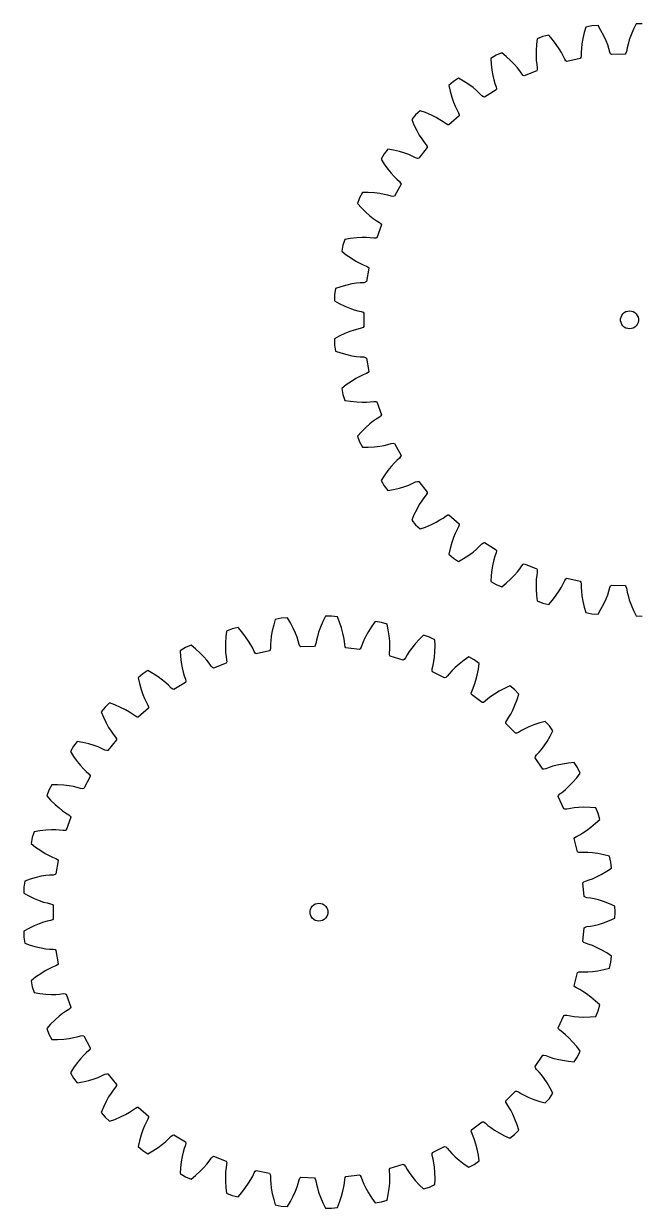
# Model space of a CAD drawing. Extents: x 0 to 203, y 0 to 198.
# Drawn here: x 0 to 103.3, y 0 to 198.4 of the extents above; entities that cross this region are included whole.
import ezdxf

# ---------------------------------------------------------------- set-up
doc = ezdxf.new("R2010")
doc.units = 0

msp = doc.modelspace()

# ---------------------------------------------------------------- linework, layer by layer
for p, q in [((103.65, 198.45), (102.63, 198.4)), ((88.01, 196.53), (87, 196.31)), ((88.63, 195.81), (88.01, 196.53)), ((93.96, 196.96), (93.73, 195.95)), ((94.23, 197.87), (93.96, 196.96)), ((95.24, 198.09), (94.23, 197.87)), ((96.26, 198.13), (95.24, 198.09)), ((96.75, 197.32), (96.26, 198.13)), ((97.24, 196.4), (96.75, 197.32)), ((101.8, 196.59), (101.5, 195.74)), ((102.21, 197.55), (101.8, 196.59)), ((102.63, 198.4), (102.21, 197.55)), ((85.94, 194.98), (85.88, 193.95)), ((86.05, 195.93), (85.94, 194.98)), ((87, 196.31), (86.05, 195.93)), ((89.26, 194.98), (88.63, 195.81)), ((89.77, 194.24), (89.26, 194.98)), ((93.57, 195.06), (93.48, 194.31)), ((93.73, 195.95), (93.57, 195.06)), ((97.61, 195.58), (97.24, 196.4)), ((97.89, 194.88), (97.61, 195.58)), ((98.08, 194.29), (97.89, 194.88)), ((101.28, 195.02), (101.14, 194.42)), ((101.5, 195.74), (101.28, 195.02)), ((79.19, 193.17), (78.31, 192.64)), ((78.31, 192.64), (78.36, 191.68)), ((80.14, 193.56), (79.19, 193.17)), ((80.88, 192.95), (80.14, 193.56)), ((81.64, 192.24), (80.88, 192.95)), ((85.88, 193.95), (85.87, 193.05)), ((85.87, 193.05), (85.91, 192.3)), ((90.16, 193.6), (89.77, 194.24)), ((90.44, 193.05), (90.16, 193.6)), ((90.7, 192.49), (90.44, 193.05)), ((93.28, 192.59), (91.05, 192.11)), ((93.39, 192.76), (93.28, 192.59)), ((93.44, 193.08), (93.39, 192.76)), ((93.45, 193.7), (93.44, 193.08)), ((93.48, 194.31), (93.45, 193.7)), ((98.24, 193.69), (98.08, 194.29)), ((98.37, 193.4), (98.24, 193.69)), ((98.52, 193.26), (98.37, 193.4)), ((100.79, 193.36), (98.52, 193.26)), ((100.93, 193.51), (100.79, 193.36)), ((101.04, 193.81), (100.93, 193.51)), ((101.14, 194.42), (101.04, 193.81)), ((78.36, 191.68), (78.48, 190.65)), ((78.48, 190.65), (78.63, 189.76)), ((82.27, 191.6), (81.64, 192.24)), ((82.76, 191.03), (82.27, 191.6)), ((83.13, 190.54), (82.76, 191.03)), ((83.48, 190.03), (83.13, 190.54)), ((86, 190.56), (83.89, 189.71)), ((85.91, 192.3), (85.98, 191.69)), ((85.98, 191.69), (86.08, 191.07)), ((86.08, 190.75), (86, 190.56)), ((86.08, 191.07), (86.08, 190.75)), ((90.88, 192.22), (90.7, 192.49)), ((91.05, 192.11), (90.88, 192.22)), ((72.02, 188.76), (71.25, 188.08)), ((72.89, 189.3), (72.02, 188.76)), ((73.72, 188.82), (72.89, 189.3)), ((74.59, 188.26), (73.72, 188.82)), ((78.63, 189.76), (78.79, 189.03)), ((78.79, 189.03), (78.96, 188.44)), ((83.71, 189.79), (83.48, 190.03)), ((83.89, 189.71), (83.71, 189.79)), ((71.25, 188.08), (71.46, 187.15)), ((71.46, 187.15), (71.74, 186.15)), ((75.32, 187.73), (74.59, 188.26)), ((75.9, 187.25), (75.32, 187.73)), ((76.35, 186.83), (75.9, 187.25)), ((76.78, 186.38), (76.35, 186.83)), ((79.18, 187.34), (77.24, 186.14)), ((78.96, 188.44), (79.17, 187.85)), ((79.17, 187.85), (79.22, 187.53)), ((79.22, 187.53), (79.18, 187.34)), ((71.74, 186.15), (72.04, 185.3)), ((72.04, 185.3), (72.33, 184.61)), ((72.33, 184.61), (72.59, 184.05)), ((77.04, 186.19), (76.78, 186.38)), ((77.24, 186.14), (77.04, 186.19)), ((65.69, 183.19), (65.05, 182.4)), ((66.47, 183.87), (65.69, 183.19)), ((67.36, 183.55), (66.47, 183.87)), ((68.32, 183.13), (67.36, 183.55)), ((69.12, 182.73), (68.32, 183.13)), ((69.77, 182.36), (69.12, 182.73)), ((72.99, 183), (71.28, 181.5)), ((72.59, 184.05), (72.89, 183.51)), ((72.89, 183.51), (73, 183.2)), ((73, 183.2), (72.99, 183)), ((65.05, 182.4), (65.41, 181.51)), ((65.41, 181.51), (65.87, 180.58)), ((70.29, 182.03), (69.77, 182.36)), ((70.79, 181.66), (70.29, 182.03)), ((71.08, 181.51), (70.79, 181.66)), ((71.28, 181.5), (71.08, 181.51)), ((65.87, 180.58), (66.3, 179.79)), ((66.3, 179.79), (66.7, 179.15)), ((66.7, 179.15), (67.06, 178.65)), ((67.06, 178.65), (67.44, 178.17)), ((60.4, 176.64), (59.9, 175.74)), ((61.05, 177.44), (60.4, 176.64)), ((61.99, 177.27), (61.05, 177.44)), ((63, 177.03), (61.99, 177.27)), ((63.86, 176.77), (63, 177.03)), ((64.57, 176.51), (63.86, 176.77)), ((67.63, 177.68), (66.2, 175.91)), ((67.44, 178.17), (67.6, 177.89)), ((67.6, 177.89), (67.63, 177.68)), ((59.9, 175.74), (60.41, 174.94)), ((60.41, 174.94), (61.01, 174.09)), ((65.13, 176.27), (64.57, 176.51)), ((65.68, 175.99), (65.13, 176.27)), ((65.99, 175.89), (65.68, 175.99)), ((66.2, 175.91), (65.99, 175.89)), ((61.01, 174.09), (61.58, 173.39)), ((61.58, 173.39), (62.08, 172.83)), ((62.08, 172.83), (62.51, 172.4)), ((63.24, 171.54), (62.13, 169.55)), ((62.51, 172.4), (62.98, 171.99)), ((62.98, 171.99), (63.18, 171.73)), ((63.18, 171.73), (63.24, 171.54)), ((56.3, 169.29), (55.95, 168.32)), ((56.8, 170.18), (56.3, 169.29)), ((57.75, 170.17), (56.8, 170.18)), ((58.79, 170.11), (57.75, 170.17)), ((59.68, 170), (58.79, 170.11)), ((60.42, 169.86), (59.68, 170)), ((61.02, 169.72), (60.42, 169.86)), ((61.61, 169.54), (61.02, 169.72)), ((61.93, 169.5), (61.61, 169.54)), ((62.13, 169.55), (61.93, 169.5)), ((55.95, 168.32), (56.59, 167.61)), ((56.59, 167.61), (57.33, 166.88)), ((57.33, 166.88), (58, 166.28)), ((58, 166.28), (58.59, 165.81)), ((58.59, 165.81), (59.09, 165.46)), ((59.09, 165.46), (59.62, 165.13)), ((59.95, 164.74), (59.19, 162.59)), ((59.62, 165.13), (59.86, 164.92)), ((59.86, 164.92), (59.95, 164.74)), ((53.49, 161.35), (53.32, 160.34)), ((53.83, 162.32), (53.49, 161.35)), ((54.77, 162.47), (53.83, 162.32)), ((55.81, 162.57), (54.77, 162.47)), ((56.71, 162.62), (55.81, 162.57)), ((57.46, 162.61), (56.71, 162.62)), ((58.07, 162.57), (57.46, 162.61)), ((58.69, 162.49), (58.07, 162.57)), ((59.01, 162.5), (58.69, 162.49)), ((59.19, 162.59), (59.01, 162.5)), ((53.32, 160.34), (54.06, 159.74)), ((54.06, 159.74), (54.92, 159.15)), ((54.92, 159.15), (55.68, 158.67)), ((55.68, 158.67), (56.34, 158.31)), ((56.34, 158.31), (56.89, 158.05)), ((56.89, 158.05), (57.47, 157.81)), ((57.47, 157.81), (57.75, 157.64)), ((57.86, 157.48), (57.48, 155.24)), ((57.75, 157.64), (57.86, 157.48)), ((55.02, 154.84), (54.14, 154.65)), ((55.77, 154.96), (55.02, 154.84)), ((56.37, 155.02), (55.77, 154.96)), ((56.99, 155.05), (56.37, 155.02)), ((57.31, 155.12), (56.99, 155.05)), ((57.48, 155.24), (57.31, 155.12)), ((52.24, 154.06), (52.07, 153.05)), ((52.07, 153.05), (52.07, 152.02)), ((53.14, 154.37), (52.24, 154.06)), ((54.14, 154.65), (53.14, 154.37)), ((52.07, 152.02), (52.9, 151.56)), ((52.9, 151.56), (53.84, 151.12)), ((53.84, 151.12), (54.68, 150.78)), ((54.68, 150.78), (55.39, 150.53)), ((55.39, 150.53), (55.98, 150.37)), ((55.98, 150.37), (56.58, 150.24)), ((56.58, 150.24), (56.89, 150.12)), ((56.89, 150.12), (57.03, 149.97)), ((57.03, 149.97), (57.03, 147.7)), ((100.05, 148.99), (100.12, 149.3)), ((100.05, 148.68), (100.05, 148.99)), ((100.12, 149.3), (100.25, 149.58)), ((100.25, 149.58), (100.43, 149.84)), ((100.43, 149.84), (100.66, 150.05)), ((100.66, 150.05), (100.93, 150.21)), ((100.93, 150.21), (101.23, 150.3)), ((101.23, 150.3), (101.54, 150.33)), ((101.54, 150.33), (101.86, 150.3)), ((101.86, 150.3), (102.15, 150.21)), ((102.15, 150.21), (102.43, 150.05)), ((102.43, 150.05), (102.66, 149.84)), ((102.66, 149.84), (102.84, 149.58)), ((102.84, 149.58), (102.97, 149.3)), ((102.97, 149.3), (103.04, 148.99)), ((103.04, 148.99), (103.04, 148.68)), ((54.68, 146.89), (53.84, 146.55)), ((55.39, 147.13), (54.68, 146.89)), ((55.98, 147.3), (55.39, 147.13)), ((56.58, 147.43), (55.98, 147.3)), ((56.89, 147.55), (56.58, 147.43)), ((57.03, 147.7), (56.89, 147.55)), ((100.12, 148.37), (100.05, 148.68)), ((100.25, 148.08), (100.12, 148.37)), ((100.43, 147.83), (100.25, 148.08)), ((100.66, 147.62), (100.43, 147.83)), ((100.93, 147.46), (100.66, 147.62)), ((101.23, 147.37), (100.93, 147.46)), ((101.54, 147.33), (101.23, 147.37)), ((101.86, 147.37), (101.54, 147.33)), ((102.15, 147.46), (101.86, 147.37)), ((102.43, 147.62), (102.15, 147.46)), ((102.66, 147.83), (102.43, 147.62)), ((102.84, 148.08), (102.66, 147.83)), ((102.97, 148.37), (102.84, 148.08)), ((103.04, 148.68), (102.97, 148.37)), ((52.9, 146.11), (52.07, 145.65)), ((52.07, 145.65), (52.07, 144.62)), ((53.84, 146.55), (52.9, 146.11)), ((52.07, 144.62), (52.24, 143.61)), ((52.24, 143.61), (53.14, 143.3)), ((53.14, 143.3), (54.14, 143.02)), ((54.14, 143.02), (55.02, 142.83)), ((55.02, 142.83), (55.77, 142.71)), ((55.77, 142.71), (56.37, 142.65)), ((56.37, 142.65), (56.99, 142.62)), ((56.99, 142.62), (57.31, 142.55)), ((57.31, 142.55), (57.48, 142.43)), ((57.48, 142.43), (57.86, 140.19)), ((55.68, 139), (54.92, 138.52)), ((56.34, 139.36), (55.68, 139)), ((56.89, 139.62), (56.34, 139.36)), ((57.47, 139.85), (56.89, 139.62)), ((57.75, 140.03), (57.47, 139.85)), ((57.86, 140.19), (57.75, 140.03)), ((54.06, 137.93), (53.32, 137.33)), ((53.32, 137.33), (53.49, 136.32)), ((54.92, 138.52), (54.06, 137.93)), ((53.49, 136.32), (53.83, 135.35)), ((53.83, 135.35), (54.77, 135.2)), ((54.77, 135.2), (55.81, 135.1)), ((55.81, 135.1), (56.71, 135.05)), ((56.71, 135.05), (57.46, 135.06)), ((57.46, 135.06), (58.07, 135.1)), ((58.07, 135.1), (58.69, 135.18)), ((58.69, 135.18), (59.01, 135.17)), ((59.01, 135.17), (59.19, 135.08)), ((59.19, 135.08), (59.95, 132.93)), ((58, 131.39), (57.33, 130.79)), ((58.59, 131.86), (58, 131.39)), ((59.09, 132.21), (58.59, 131.86)), ((59.62, 132.54), (59.09, 132.21)), ((59.86, 132.75), (59.62, 132.54)), ((59.95, 132.93), (59.86, 132.75)), ((56.59, 130.06), (55.95, 129.35)), ((55.95, 129.35), (56.3, 128.38)), ((57.33, 130.79), (56.59, 130.06)), ((56.3, 128.38), (56.8, 127.49)), ((56.8, 127.49), (57.75, 127.49)), ((57.75, 127.49), (58.79, 127.56)), ((58.79, 127.56), (59.68, 127.67)), ((59.68, 127.67), (60.42, 127.81)), ((60.42, 127.81), (61.02, 127.95)), ((61.02, 127.95), (61.61, 128.13)), ((61.61, 128.13), (61.93, 128.17)), ((61.93, 128.17), (62.13, 128.12)), ((62.13, 128.12), (63.24, 126.13)), ((62.51, 125.27), (62.08, 124.84)), ((62.98, 125.68), (62.51, 125.27)), ((63.18, 125.94), (62.98, 125.68)), ((63.24, 126.13), (63.18, 125.94)), ((61.01, 123.58), (60.41, 122.73)), ((61.58, 124.28), (61.01, 123.58)), ((62.08, 124.84), (61.58, 124.28)), ((60.41, 122.73), (59.9, 121.92)), ((59.9, 121.92), (60.4, 121.03)), ((63.86, 120.9), (64.57, 121.16)), ((64.57, 121.16), (65.13, 121.4)), ((65.13, 121.4), (65.68, 121.68)), ((65.68, 121.68), (65.99, 121.78)), ((65.99, 121.78), (66.2, 121.76)), ((66.2, 121.76), (67.63, 119.98)), ((60.4, 121.03), (61.05, 120.23)), ((61.05, 120.23), (61.99, 120.4)), ((61.99, 120.4), (63, 120.64)), ((63, 120.64), (63.86, 120.9)), ((67.44, 119.5), (67.06, 119.02)), ((67.6, 119.78), (67.44, 119.5)), ((67.63, 119.98), (67.6, 119.78)), ((65.87, 117.09), (65.41, 116.16)), ((66.3, 117.88), (65.87, 117.09)), ((66.7, 118.52), (66.3, 117.88)), ((67.06, 119.02), (66.7, 118.52)), ((65.41, 116.16), (65.05, 115.27)), ((65.05, 115.27), (65.69, 114.48)), ((69.12, 114.94), (69.77, 115.31)), ((69.77, 115.31), (70.29, 115.64)), ((70.29, 115.64), (70.79, 116.01)), ((70.79, 116.01), (71.08, 116.16)), ((71.08, 116.16), (71.28, 116.17)), ((71.28, 116.17), (72.99, 114.67)), ((65.69, 114.48), (66.47, 113.8)), ((66.47, 113.8), (67.36, 114.12)), ((67.36, 114.12), (68.32, 114.54)), ((68.32, 114.54), (69.12, 114.94)), ((72.59, 113.62), (72.33, 113.06)), ((72.89, 114.16), (72.59, 113.62)), ((73, 114.47), (72.89, 114.16)), ((72.99, 114.67), (73, 114.47)), ((71.74, 111.52), (71.46, 110.52)), ((72.04, 112.37), (71.74, 111.52)), ((72.33, 113.06), (72.04, 112.37)), ((76.35, 110.84), (76.78, 111.29)), ((76.78, 111.29), (77.04, 111.48)), ((77.04, 111.48), (77.24, 111.53)), ((77.24, 111.53), (79.18, 110.33)), ((71.46, 110.52), (71.25, 109.59)), ((71.25, 109.59), (72.02, 108.91)), ((73.72, 108.85), (74.59, 109.41)), ((74.59, 109.41), (75.32, 109.94)), ((75.32, 109.94), (75.9, 110.42)), ((75.9, 110.42), (76.35, 110.84)), ((78.96, 109.23), (78.79, 108.64)), ((79.17, 109.82), (78.96, 109.23)), ((79.22, 110.14), (79.17, 109.82)), ((79.18, 110.33), (79.22, 110.14)), ((72.02, 108.91), (72.89, 108.37)), ((72.89, 108.37), (73.72, 108.85)), ((78.63, 107.91), (78.48, 107.02)), ((78.79, 108.64), (78.63, 107.91)), ((83.13, 107.13), (83.48, 107.64)), ((83.48, 107.64), (83.71, 107.88)), ((83.71, 107.88), (83.89, 107.96)), ((83.89, 107.96), (86, 107.11)), ((78.36, 105.99), (78.31, 105.03)), ((78.48, 107.02), (78.36, 105.99)), ((80.88, 104.72), (81.64, 105.43)), ((81.64, 105.43), (82.27, 106.07)), ((82.27, 106.07), (82.76, 106.64)), ((82.76, 106.64), (83.13, 107.13)), ((85.91, 105.37), (85.87, 104.62)), ((85.98, 105.98), (85.91, 105.37)), ((86.08, 106.59), (85.98, 105.98)), ((86, 107.11), (86.08, 106.92)), ((86.08, 106.92), (86.08, 106.59)), ((90.44, 104.62), (90.7, 105.18)), ((90.7, 105.18), (90.88, 105.45)), ((90.88, 105.45), (91.05, 105.56)), ((91.05, 105.56), (93.28, 105.08)), ((78.31, 105.03), (79.19, 104.5)), ((79.19, 104.5), (80.14, 104.11)), ((80.14, 104.11), (80.88, 104.72)), ((85.87, 104.62), (85.88, 103.72)), ((85.88, 103.72), (85.94, 102.68)), ((89.26, 102.69), (89.77, 103.43)), ((89.77, 103.43), (90.16, 104.07)), ((90.16, 104.07), (90.44, 104.62)), ((93.28, 105.08), (93.39, 104.91)), ((93.39, 104.91), (93.44, 104.59)), ((93.44, 104.59), (93.45, 103.97)), ((93.45, 103.97), (93.48, 103.36)), ((93.48, 103.36), (93.57, 102.61)), ((97.89, 102.79), (98.08, 103.38)), ((98.08, 103.38), (98.24, 103.98)), ((98.24, 103.98), (98.37, 104.27)), ((98.37, 104.27), (98.52, 104.41)), ((98.52, 104.41), (100.79, 104.31)), ((100.79, 104.31), (100.93, 104.16)), ((100.93, 104.16), (101.04, 103.86)), ((101.04, 103.86), (101.14, 103.24)), ((101.14, 103.24), (101.28, 102.65)), ((85.94, 102.68), (86.05, 101.74)), ((86.05, 101.74), (87, 101.36)), ((87, 101.36), (88.01, 101.14)), ((88.01, 101.14), (88.63, 101.86)), ((88.63, 101.86), (89.26, 102.69)), ((93.57, 102.61), (93.73, 101.72)), ((93.73, 101.72), (93.96, 100.71)), ((96.75, 100.35), (97.24, 101.27)), ((97.24, 101.27), (97.61, 102.09)), ((97.61, 102.09), (97.89, 102.79)), ((101.28, 102.65), (101.5, 101.93)), ((101.5, 101.93), (101.8, 101.08)), ((93.96, 100.71), (94.23, 99.8)), ((94.23, 99.8), (95.24, 99.58)), ((95.24, 99.58), (96.26, 99.54)), ((96.26, 99.54), (96.75, 100.35)), ((101.8, 101.08), (102.21, 100.12)), ((102.21, 100.12), (102.63, 99.27)), ((102.63, 99.27), (103.65, 99.22)), ((35.94, 97.31), (34.94, 97.09)), ((36.56, 96.59), (35.94, 97.31)), ((41.9, 97.73), (41.66, 96.72)), ((42.17, 98.65), (41.9, 97.73)), ((43.17, 98.87), (42.17, 98.65)), ((44.2, 98.91), (43.17, 98.87)), ((44.69, 98.09), (44.2, 98.91)), ((45.17, 97.17), (44.69, 98.09)), ((49.73, 97.37), (49.43, 96.52)), ((50.14, 98.32), (49.73, 97.37)), ((50.56, 99.18), (50.14, 98.32)), ((51.58, 99.22), (50.56, 99.18)), ((52.6, 99.09), (51.58, 99.22)), ((52.95, 98.2), (52.6, 99.09)), ((53.27, 97.22), (52.95, 98.2)), ((58.36, 97.51), (57.8, 96.64)), ((58.92, 98.28), (58.36, 97.51)), ((59.94, 98.15), (58.92, 98.28)), ((60.92, 97.85), (59.94, 98.15)), ((61.11, 96.92), (60.92, 97.85)), ((33.87, 95.76), (33.81, 94.72)), ((33.98, 96.71), (33.87, 95.76)), ((34.94, 97.09), (33.98, 96.71)), ((37.2, 95.76), (36.56, 96.59)), ((37.7, 95.02), (37.2, 95.76)), ((41.5, 95.84), (41.42, 95.09)), ((41.66, 96.72), (41.5, 95.84)), ((45.55, 96.36), (45.17, 97.17)), ((45.82, 95.65), (45.55, 96.36)), ((46.01, 95.07), (45.82, 95.65)), ((49.22, 95.8), (49.08, 95.2)), ((49.43, 96.52), (49.22, 95.8)), ((53.5, 96.35), (53.27, 97.22)), ((53.65, 95.61), (53.5, 96.35)), ((53.74, 95), (53.65, 95.61)), ((57.36, 95.85), (57.03, 95.18)), ((57.8, 96.64), (57.36, 95.85)), ((61.26, 95.89), (61.11, 96.92)), ((61.34, 95), (61.26, 95.89)), ((66.33, 95.32), (65.63, 94.55)), ((67.01, 95.99), (66.33, 95.32)), ((67.99, 95.69), (67.01, 95.99)), ((68.91, 95.23), (67.99, 95.69)), ((27.12, 93.95), (26.25, 93.41)), ((26.25, 93.41), (26.3, 92.46)), ((28.07, 94.33), (27.12, 93.95)), ((28.81, 93.73), (28.07, 94.33)), ((29.57, 93.02), (28.81, 93.73)), ((33.81, 94.72), (33.81, 93.83)), ((33.81, 93.83), (33.85, 93.07)), ((38.09, 94.37), (37.7, 95.02)), ((38.38, 93.83), (38.09, 94.37)), ((38.64, 93.27), (38.38, 93.83)), ((41.21, 93.37), (38.99, 92.89)), ((41.32, 93.54), (41.21, 93.37)), ((41.38, 93.86), (41.32, 93.54)), ((41.42, 95.09), (41.38, 94.48)), ((41.38, 94.48), (41.38, 93.86)), ((46.17, 94.47), (46.01, 95.07)), ((46.3, 94.17), (46.17, 94.47)), ((46.45, 94.04), (46.3, 94.17)), ((48.73, 94.13), (46.45, 94.04)), ((48.86, 94.28), (48.73, 94.13)), ((48.97, 94.59), (48.86, 94.28)), ((49.08, 95.2), (48.97, 94.59)), ((53.8, 94.39), (53.74, 95)), ((53.88, 94.07), (53.8, 94.39)), ((54, 93.91), (53.88, 94.07)), ((56.26, 93.62), (54, 93.91)), ((56.42, 93.74), (56.26, 93.62)), ((56.58, 94.03), (56.42, 93.74)), ((56.79, 94.61), (56.58, 94.03)), ((57.03, 95.18), (56.79, 94.61)), ((61.3, 93.01), (61.35, 93.63)), ((61.37, 94.24), (61.34, 95)), ((61.35, 93.63), (61.37, 94.24)), ((65.06, 93.86), (64.62, 93.25)), ((65.63, 94.55), (65.06, 93.86)), ((68.94, 94.27), (68.91, 95.23)), ((68.91, 93.23), (68.94, 94.27)), ((26.3, 92.46), (26.41, 91.43)), ((26.41, 91.43), (26.56, 90.54)), ((30.2, 92.38), (29.57, 93.02)), ((30.69, 91.8), (30.2, 92.38)), ((31.06, 91.32), (30.69, 91.8)), ((31.41, 90.81), (31.06, 91.32)), ((33.94, 91.34), (31.82, 90.49)), ((33.85, 93.07), (33.91, 92.46)), ((33.91, 92.46), (34.01, 91.85)), ((34.02, 91.53), (33.94, 91.34)), ((34.01, 91.85), (34.02, 91.53)), ((38.82, 93), (38.64, 93.27)), ((38.99, 92.89), (38.82, 93)), ((61.33, 92.69), (61.3, 93.01)), ((61.42, 92.51), (61.33, 92.69)), ((63.6, 91.84), (61.42, 92.51)), ((63.78, 91.94), (63.6, 91.84)), ((63.98, 92.19), (63.78, 91.94)), ((64.29, 92.73), (63.98, 92.19)), ((64.62, 93.25), (64.29, 92.73)), ((68.62, 90.99), (68.74, 91.59)), ((68.74, 91.59), (68.84, 92.34)), ((68.84, 92.34), (68.91, 93.23)), ((73.81, 91.82), (72.99, 91.18)), ((74.6, 92.36), (73.81, 91.82)), ((75.51, 91.9), (74.6, 92.36)), ((76.34, 91.28), (75.51, 91.9)), ((19.95, 89.54), (19.18, 88.86)), ((20.82, 90.07), (19.95, 89.54)), ((21.65, 89.6), (20.82, 90.07)), ((22.52, 89.03), (21.65, 89.6)), ((26.56, 90.54), (26.73, 89.81)), ((26.73, 89.81), (26.89, 89.22)), ((31.64, 90.57), (31.41, 90.81)), ((31.82, 90.49), (31.64, 90.57)), ((68.44, 90.06), (68.47, 90.39)), ((68.5, 89.87), (68.44, 90.06)), ((68.47, 90.39), (68.62, 90.99)), ((70.53, 88.85), (68.5, 89.87)), ((71.36, 89.61), (70.97, 89.13)), ((71.77, 90.06), (71.36, 89.61)), ((72.31, 90.59), (71.77, 90.06)), ((72.99, 91.18), (72.31, 90.59)), ((75.78, 88.45), (76.01, 89.32)), ((76.01, 89.32), (76.21, 90.34)), ((76.21, 90.34), (76.34, 91.28)), ((19.18, 88.86), (19.39, 87.93)), ((19.39, 87.93), (19.68, 86.93)), ((23.25, 88.5), (22.52, 89.03)), ((23.83, 88.02), (23.25, 88.5)), ((24.28, 87.61), (23.83, 88.02)), ((24.71, 87.16), (24.28, 87.61)), ((27.11, 88.11), (25.17, 86.92)), ((26.89, 89.22), (27.1, 88.63)), ((27.1, 88.63), (27.15, 88.31)), ((27.15, 88.31), (27.11, 88.11)), ((70.73, 88.91), (70.53, 88.85)), ((70.97, 89.13), (70.73, 88.91)), ((75.34, 87.16), (75.56, 87.73)), ((75.56, 87.73), (75.78, 88.45)), ((81.46, 87.5), (80.59, 87.1)), ((82.28, 86.89), (81.46, 87.5)), ((19.68, 86.93), (19.97, 86.08)), ((19.97, 86.08), (20.26, 85.38)), ((20.26, 85.38), (20.53, 84.83)), ((24.97, 86.97), (24.71, 87.16)), ((25.17, 86.92), (24.97, 86.97)), ((75, 86.28), (75.08, 86.59)), ((75.03, 86.08), (75, 86.28)), ((76.86, 84.72), (75.03, 86.08)), ((75.08, 86.59), (75.34, 87.16)), ((77.81, 85.33), (77.34, 84.93)), ((78.29, 85.71), (77.81, 85.33)), ((78.91, 86.14), (78.29, 85.71)), ((79.68, 86.61), (78.91, 86.14)), ((80.59, 87.1), (79.68, 86.61)), ((82.99, 86.15), (82.28, 86.89)), ((82.71, 85.24), (82.99, 86.15)), ((13.63, 83.97), (12.98, 83.17)), ((14.4, 84.65), (13.63, 83.97)), ((15.29, 84.32), (14.4, 84.65)), ((16.25, 83.91), (15.29, 84.32)), ((17.05, 83.51), (16.25, 83.91)), ((17.71, 83.14), (17.05, 83.51)), ((20.92, 83.78), (19.21, 82.27)), ((20.53, 84.83), (20.83, 84.29)), ((20.83, 84.29), (20.93, 83.98)), ((20.93, 83.98), (20.92, 83.78)), ((77.06, 84.75), (76.86, 84.72)), ((77.34, 84.93), (77.06, 84.75)), ((81.62, 82.78), (81.97, 83.45)), ((81.97, 83.45), (82.34, 84.26)), ((82.34, 84.26), (82.71, 85.24)), ((12.98, 83.17), (13.35, 82.29)), ((13.35, 82.29), (13.8, 81.35)), ((18.22, 82.8), (17.71, 83.14)), ((18.72, 82.44), (18.22, 82.8)), ((19.01, 82.29), (18.72, 82.44)), ((19.21, 82.27), (19.01, 82.29)), ((80.83, 81.44), (80.97, 81.73)), ((80.83, 81.23), (80.83, 81.44)), ((80.97, 81.73), (81.31, 82.25)), ((81.31, 82.25), (81.62, 82.78)), ((87.4, 81.55), (86.48, 81.3)), ((88.11, 80.81), (87.4, 81.55)), ((13.8, 81.35), (14.23, 80.57)), ((14.23, 80.57), (14.64, 79.93)), ((14.64, 79.93), (14.99, 79.43)), ((14.99, 79.43), (15.38, 78.95)), ((82.4, 79.59), (80.83, 81.23)), ((82.6, 79.59), (82.4, 79.59)), ((82.91, 79.71), (82.6, 79.59)), ((83.44, 80.03), (82.91, 79.71)), ((83.98, 80.32), (83.44, 80.03)), ((84.66, 80.64), (83.98, 80.32)), ((85.49, 80.97), (84.66, 80.64)), ((86.48, 81.3), (85.49, 80.97)), ((88.69, 79.96), (88.11, 80.81)), ((88.25, 79.11), (88.69, 79.96)), ((8.34, 77.42), (7.84, 76.52)), ((8.98, 78.22), (8.34, 77.42)), ((9.92, 78.05), (8.98, 78.22)), ((10.93, 77.8), (9.92, 78.05)), ((11.79, 77.54), (10.93, 77.8)), ((12.5, 77.28), (11.79, 77.54)), ((15.56, 78.46), (14.13, 76.69)), ((15.38, 78.95), (15.54, 78.66)), ((15.54, 78.66), (15.56, 78.46)), ((86.77, 76.87), (87.22, 77.47)), ((87.22, 77.47), (87.72, 78.21)), ((87.72, 78.21), (88.25, 79.11)), ((7.84, 76.52), (8.34, 75.71)), ((8.34, 75.71), (8.95, 74.87)), ((13.06, 77.04), (12.5, 77.28)), ((13.62, 76.77), (13.06, 77.04)), ((13.93, 76.67), (13.62, 76.77)), ((14.13, 76.69), (13.93, 76.67)), ((85.72, 75.48), (85.76, 75.68)), ((86.99, 73.59), (85.72, 75.48)), ((85.76, 75.68), (85.94, 75.95)), ((85.94, 75.95), (86.37, 76.4)), ((86.37, 76.4), (86.77, 76.87)), ((8.95, 74.87), (9.51, 74.17)), ((9.51, 74.17), (10.01, 73.61)), ((10.01, 73.61), (10.45, 73.17)), ((87.19, 73.56), (86.99, 73.59)), ((87.51, 73.63), (87.19, 73.56)), ((88.09, 73.86), (87.51, 73.63)), ((88.67, 74.05), (88.09, 73.86)), ((89.4, 74.25), (88.67, 74.05)), ((90.28, 74.43), (89.4, 74.25)), ((91.3, 74.59), (90.28, 74.43)), ((92.25, 74.68), (91.3, 74.59)), ((92.83, 73.83), (92.25, 74.68)), ((93.25, 72.89), (92.83, 73.83)), ((11.17, 72.31), (10.06, 70.33)), ((10.45, 73.17), (10.91, 72.76)), ((10.91, 72.76), (11.12, 72.51)), ((11.12, 72.51), (11.17, 72.31)), ((92, 71.34), (92.68, 72.13)), ((92.68, 72.13), (93.25, 72.89)), ((4.23, 70.07), (3.89, 69.1)), ((4.73, 70.96), (4.23, 70.07)), ((5.68, 70.95), (4.73, 70.96)), ((6.72, 70.88), (5.68, 70.95)), ((7.61, 70.77), (6.72, 70.88)), ((8.35, 70.64), (7.61, 70.77)), ((8.95, 70.49), (8.35, 70.64)), ((9.54, 70.31), (8.95, 70.49)), ((9.87, 70.27), (9.54, 70.31)), ((10.06, 70.33), (9.87, 70.27)), ((89.87, 69.41), (90.37, 69.78)), ((90.37, 69.78), (90.83, 70.17)), ((90.83, 70.17), (91.38, 70.69)), ((91.38, 70.69), (92, 71.34)), ((3.89, 69.1), (4.52, 68.39)), ((4.52, 68.39), (5.26, 67.65)), ((5.26, 67.65), (5.93, 67.06)), ((89.57, 68.98), (89.64, 69.17)), ((90.51, 66.91), (89.57, 68.98)), ((89.64, 69.17), (89.87, 69.41)), ((5.93, 67.06), (6.53, 66.59)), ((6.53, 66.59), (7.03, 66.24)), ((7.03, 66.24), (7.55, 65.91)), ((7.89, 65.51), (7.13, 63.37)), ((7.55, 65.91), (7.8, 65.7)), ((7.8, 65.7), (7.89, 65.51)), ((90.7, 66.84), (90.51, 66.91)), ((91.02, 66.85), (90.7, 66.84)), ((91.63, 66.98), (91.02, 66.85)), ((92.24, 67.07), (91.63, 66.98)), ((92.99, 67.15), (92.24, 67.07)), ((93.88, 67.18), (92.99, 67.15)), ((94.92, 67.16), (93.88, 67.18)), ((95.87, 67.09), (94.92, 67.16)), ((96.3, 66.15), (95.87, 67.09)), ((96.56, 65.16), (96.3, 66.15)), ((94.34, 63.3), (95.06, 63.84)), ((95.06, 63.84), (95.86, 64.51)), ((95.86, 64.51), (96.56, 65.16)), ((1.42, 62.12), (1.25, 61.11)), ((1.77, 63.09), (1.42, 62.12)), ((2.71, 63.24), (1.77, 63.09)), ((3.74, 63.35), (2.71, 63.24)), ((4.64, 63.39), (3.74, 63.35)), ((5.39, 63.38), (4.64, 63.39)), ((6, 63.34), (5.39, 63.38)), ((6.62, 63.27), (6, 63.34)), ((6.94, 63.28), (6.62, 63.27)), ((7.13, 63.37), (6.94, 63.28)), ((92.27, 61.93), (92.37, 62.1)), ((92.84, 59.73), (92.27, 61.93)), ((92.37, 62.1), (92.63, 62.3)), ((92.63, 62.3), (93.19, 62.58)), ((93.19, 62.58), (93.71, 62.89)), ((93.71, 62.89), (94.34, 63.3)), ((1.25, 61.11), (2, 60.52)), ((2, 60.52), (2.85, 59.92)), ((2.85, 59.92), (3.61, 59.45)), ((93.02, 59.62), (92.84, 59.73)), ((93.34, 59.58), (93.02, 59.62)), ((93.96, 59.61), (93.34, 59.58)), ((94.57, 59.6), (93.96, 59.61)), ((95.32, 59.54), (94.57, 59.6)), ((96.21, 59.42), (95.32, 59.54)), ((3.61, 59.45), (4.27, 59.09)), ((4.27, 59.09), (4.83, 58.83)), ((4.83, 58.83), (5.4, 58.59)), ((5.4, 58.59), (5.68, 58.42)), ((5.8, 58.26), (5.41, 56.01)), ((5.68, 58.42), (5.8, 58.26)), ((97.24, 59.23), (96.21, 59.42)), ((98.16, 59), (97.24, 59.23)), ((98.42, 58), (98.16, 59)), ((98.51, 56.98), (98.42, 58)), ((2.95, 55.62), (2.08, 55.42)), ((3.7, 55.74), (2.95, 55.62)), ((4.31, 55.8), (3.7, 55.74)), ((4.93, 55.83), (4.31, 55.8)), ((5.25, 55.9), (4.93, 55.83)), ((5.41, 56.01), (5.25, 55.9)), ((96.01, 55.52), (96.81, 55.93)), ((96.81, 55.93), (97.71, 56.45)), ((97.71, 56.45), (98.51, 56.98)), ((0.17, 54.83), (0, 53.82)), ((0, 53.82), (0, 52.8)), ((1.08, 55.14), (0.17, 54.83)), ((2.08, 55.42), (1.08, 55.14)), ((93.73, 54.52), (93.87, 54.67)), ((93.93, 52.25), (93.73, 54.52)), ((93.87, 54.67), (94.16, 54.82)), ((94.16, 54.82), (94.75, 55.01)), ((94.75, 55.01), (95.32, 55.22)), ((95.32, 55.22), (96.01, 55.52)), ((0, 52.8), (0.84, 52.34)), ((0.84, 52.34), (1.78, 51.89)), ((1.78, 51.89), (2.61, 51.56)), ((94.08, 52.12), (93.93, 52.25)), ((94.39, 52.03), (94.08, 52.12)), ((95.01, 51.95), (94.39, 52.03)), ((95.61, 51.83), (95.01, 51.95)), ((96.34, 51.65), (95.61, 51.83)), ((97.2, 51.38), (96.34, 51.65)), ((2.61, 51.56), (3.32, 51.31)), ((3.32, 51.31), (3.91, 51.15)), ((3.91, 51.15), (4.52, 51.01)), ((4.52, 51.01), (4.82, 50.89)), ((4.82, 50.89), (4.96, 50.75)), ((4.96, 50.75), (4.96, 48.47)), ((47.99, 49.77), (48.05, 50.08)), ((47.99, 49.45), (47.99, 49.77)), ((48.05, 50.08), (48.18, 50.36)), ((48.18, 50.36), (48.36, 50.62)), ((48.36, 50.62), (48.6, 50.83)), ((48.6, 50.83), (48.87, 50.98)), ((48.87, 50.98), (49.17, 51.08)), ((49.17, 51.08), (49.48, 51.11)), ((49.48, 51.11), (49.79, 51.08)), ((49.79, 51.08), (50.09, 50.98)), ((50.09, 50.98), (50.36, 50.83)), ((50.36, 50.83), (50.59, 50.62)), ((50.59, 50.62), (50.78, 50.36)), ((50.78, 50.36), (50.9, 50.08)), ((50.9, 50.08), (50.97, 49.77)), ((50.97, 49.77), (50.97, 49.45)), ((98.17, 51.02), (97.2, 51.38)), ((99.05, 50.63), (98.17, 51.02)), ((99.13, 49.61), (99.05, 50.63)), ((2.61, 47.67), (1.78, 47.33)), ((3.32, 47.91), (2.61, 47.67)), ((3.91, 48.08), (3.32, 47.91)), ((4.52, 48.21), (3.91, 48.08)), ((4.82, 48.33), (4.52, 48.21)), ((4.96, 48.47), (4.82, 48.33)), ((48.05, 49.15), (47.99, 49.45)), ((48.18, 48.86), (48.05, 49.15)), ((48.36, 48.61), (48.18, 48.86)), ((48.6, 48.4), (48.36, 48.61)), ((48.87, 48.24), (48.6, 48.4)), ((49.17, 48.14), (48.87, 48.24)), ((49.48, 48.11), (49.17, 48.14)), ((49.79, 48.14), (49.48, 48.11)), ((50.09, 48.24), (49.79, 48.14)), ((50.36, 48.4), (50.09, 48.24)), ((50.59, 48.61), (50.36, 48.4)), ((50.78, 48.86), (50.59, 48.61)), ((50.9, 49.15), (50.78, 48.86)), ((50.97, 49.45), (50.9, 49.15)), ((96.34, 47.57), (97.2, 47.84)), ((97.2, 47.84), (98.17, 48.2)), ((98.17, 48.2), (99.05, 48.59)), ((99.05, 48.59), (99.13, 49.61)), ((0.84, 46.88), (0, 46.43)), ((0, 46.43), (0, 45.4)), ((1.78, 47.33), (0.84, 46.88)), ((93.73, 44.7), (93.93, 46.97)), ((93.93, 46.97), (94.08, 47.1)), ((94.08, 47.1), (94.39, 47.2)), ((94.39, 47.2), (95.01, 47.28)), ((95.01, 47.28), (95.61, 47.39)), ((95.61, 47.39), (96.34, 47.57)), ((0, 45.4), (0.17, 44.39)), ((0.17, 44.39), (1.08, 44.08)), ((1.08, 44.08), (2.08, 43.8)), ((2.08, 43.8), (2.95, 43.61)), ((93.87, 44.55), (93.73, 44.7)), ((94.16, 44.4), (93.87, 44.55)), ((94.75, 44.22), (94.16, 44.4)), ((95.32, 44), (94.75, 44.22)), ((96.01, 43.7), (95.32, 44)), ((96.81, 43.29), (96.01, 43.7)), ((2.95, 43.61), (3.7, 43.49)), ((3.7, 43.49), (4.31, 43.42)), ((4.31, 43.42), (4.93, 43.4)), ((4.93, 43.4), (5.25, 43.33)), ((5.25, 43.33), (5.41, 43.21)), ((5.41, 43.21), (5.8, 40.97)), ((97.71, 42.77), (96.81, 43.29)), ((98.51, 42.24), (97.71, 42.77)), ((98.42, 41.22), (98.51, 42.24)), ((3.61, 39.77), (2.85, 39.3)), ((4.27, 40.14), (3.61, 39.77)), ((4.83, 40.4), (4.27, 40.14)), ((5.4, 40.63), (4.83, 40.4)), ((5.68, 40.8), (5.4, 40.63)), ((5.8, 40.97), (5.68, 40.8)), ((95.32, 39.68), (96.21, 39.8)), ((96.21, 39.8), (97.24, 40)), ((97.24, 40), (98.16, 40.23)), ((98.16, 40.23), (98.42, 41.22)), ((2, 38.7), (1.25, 38.11)), ((1.25, 38.11), (1.42, 37.1)), ((2.85, 39.3), (2, 38.7)), ((92.27, 37.29), (92.84, 39.5)), ((92.84, 39.5), (93.02, 39.6)), ((93.02, 39.6), (93.34, 39.64)), ((93.34, 39.64), (93.96, 39.62)), ((93.96, 39.62), (94.57, 39.63)), ((94.57, 39.63), (95.32, 39.68)), ((1.42, 37.1), (1.77, 36.13)), ((1.77, 36.13), (2.71, 35.98)), ((2.71, 35.98), (3.74, 35.87)), ((3.74, 35.87), (4.64, 35.83)), ((4.64, 35.83), (5.39, 35.84)), ((5.39, 35.84), (6, 35.88)), ((6, 35.88), (6.62, 35.96)), ((6.62, 35.96), (6.94, 35.94)), ((6.94, 35.94), (7.13, 35.86)), ((7.13, 35.86), (7.89, 33.71)), ((92.37, 37.12), (92.27, 37.29)), ((92.63, 36.93), (92.37, 37.12)), ((93.19, 36.64), (92.63, 36.93)), ((93.71, 36.34), (93.19, 36.64)), ((94.34, 35.92), (93.71, 36.34)), ((95.06, 35.38), (94.34, 35.92)), ((95.86, 34.72), (95.06, 35.38)), ((96.56, 34.06), (95.86, 34.72)), ((96.3, 33.07), (96.56, 34.06)), ((5.93, 32.16), (5.26, 31.57)), ((6.53, 32.63), (5.93, 32.16)), ((7.03, 32.98), (6.53, 32.63)), ((7.55, 33.31), (7.03, 32.98)), ((7.8, 33.53), (7.55, 33.31)), ((7.89, 33.71), (7.8, 33.53)), ((89.57, 30.24), (90.51, 32.31)), ((90.51, 32.31), (90.7, 32.38)), ((90.7, 32.38), (91.02, 32.37)), ((91.02, 32.37), (91.63, 32.24)), ((91.63, 32.24), (92.24, 32.15)), ((92.24, 32.15), (92.99, 32.08)), ((92.99, 32.08), (93.88, 32.04)), ((93.88, 32.04), (94.92, 32.06)), ((94.92, 32.06), (95.87, 32.13)), ((95.87, 32.13), (96.3, 33.07)), ((4.52, 30.84), (3.89, 30.13)), ((3.89, 30.13), (4.23, 29.16)), ((5.26, 31.57), (4.52, 30.84)), ((89.64, 30.05), (89.57, 30.24)), ((89.87, 29.82), (89.64, 30.05)), ((90.37, 29.44), (89.87, 29.82)), ((4.23, 29.16), (4.73, 28.26)), ((4.73, 28.26), (5.68, 28.27)), ((5.68, 28.27), (6.72, 28.34)), ((6.72, 28.34), (7.61, 28.45)), ((7.61, 28.45), (8.35, 28.59)), ((8.35, 28.59), (8.95, 28.73)), ((8.95, 28.73), (9.54, 28.91)), ((9.54, 28.91), (9.87, 28.95)), ((9.87, 28.95), (10.06, 28.9)), ((10.06, 28.9), (11.17, 26.91)), ((90.83, 29.05), (90.37, 29.44)), ((91.38, 28.53), (90.83, 29.05)), ((92, 27.88), (91.38, 28.53)), ((92.68, 27.09), (92, 27.88)), ((10.45, 26.05), (10.01, 25.62)), ((10.91, 26.46), (10.45, 26.05)), ((11.12, 26.71), (10.91, 26.46)), ((11.17, 26.91), (11.12, 26.71)), ((93.25, 26.33), (92.68, 27.09)), ((92.83, 25.39), (93.25, 26.33)), ((8.95, 24.36), (8.34, 23.51)), ((9.51, 25.06), (8.95, 24.36)), ((10.01, 25.62), (9.51, 25.06)), ((85.72, 23.74), (86.99, 25.63)), ((86.99, 25.63), (87.19, 25.67)), ((87.19, 25.67), (87.51, 25.6)), ((87.51, 25.6), (88.09, 25.37)), ((88.09, 25.37), (88.67, 25.17)), ((88.67, 25.17), (89.4, 24.98)), ((89.4, 24.98), (90.28, 24.79)), ((90.28, 24.79), (91.3, 24.63)), ((91.3, 24.63), (92.25, 24.54)), ((92.25, 24.54), (92.83, 25.39)), ((8.34, 23.51), (7.84, 22.7)), ((7.84, 22.7), (8.34, 21.81)), ((11.79, 21.68), (12.5, 21.94)), ((12.5, 21.94), (13.06, 22.18)), ((13.06, 22.18), (13.62, 22.46)), ((13.62, 22.46), (13.93, 22.55)), ((13.93, 22.55), (14.13, 22.53)), ((14.13, 22.53), (15.56, 20.76)), ((85.76, 23.54), (85.72, 23.74)), ((85.94, 23.27), (85.76, 23.54)), ((86.37, 22.82), (85.94, 23.27)), ((86.77, 22.36), (86.37, 22.82)), ((87.22, 21.76), (86.77, 22.36)), ((8.34, 21.81), (8.98, 21.01)), ((8.98, 21.01), (9.92, 21.18)), ((9.92, 21.18), (10.93, 21.42)), ((10.93, 21.42), (11.79, 21.68)), ((15.38, 20.28), (14.99, 19.79)), ((15.54, 20.56), (15.38, 20.28)), ((15.56, 20.76), (15.54, 20.56)), ((87.72, 21.01), (87.22, 21.76)), ((88.25, 20.11), (87.72, 21.01)), ((88.69, 19.27), (88.25, 20.11)), ((13.8, 17.87), (13.35, 16.93)), ((14.23, 18.66), (13.8, 17.87)), ((14.64, 19.29), (14.23, 18.66)), ((14.99, 19.79), (14.64, 19.29)), ((80.83, 17.99), (82.4, 19.63)), ((80.83, 17.79), (80.83, 17.99)), ((82.4, 19.63), (82.6, 19.64)), ((82.6, 19.64), (82.91, 19.51)), ((82.91, 19.51), (83.44, 19.19)), ((83.44, 19.19), (83.98, 18.9)), ((83.98, 18.9), (84.66, 18.58)), ((84.66, 18.58), (85.49, 18.25)), ((85.49, 18.25), (86.48, 17.92)), ((86.48, 17.92), (87.4, 17.68)), ((87.4, 17.68), (88.11, 18.42)), ((88.11, 18.42), (88.69, 19.27)), ((13.35, 16.93), (12.98, 16.05)), ((12.98, 16.05), (13.63, 15.25)), ((17.05, 15.71), (17.71, 16.09)), ((17.71, 16.09), (18.22, 16.42)), ((18.22, 16.42), (18.72, 16.79)), ((18.72, 16.79), (19.01, 16.93)), ((19.01, 16.93), (19.21, 16.95)), ((19.21, 16.95), (20.92, 15.44)), ((80.97, 17.49), (80.83, 17.79)), ((81.31, 16.97), (80.97, 17.49)), ((81.62, 16.45), (81.31, 16.97)), ((81.97, 15.78), (81.62, 16.45)), ((13.63, 15.25), (14.4, 14.57)), ((14.4, 14.57), (15.29, 14.9)), ((15.29, 14.9), (16.25, 15.31)), ((16.25, 15.31), (17.05, 15.71)), ((20.53, 14.39), (20.26, 13.84)), ((20.83, 14.94), (20.53, 14.39)), ((20.93, 15.24), (20.83, 14.94)), ((20.92, 15.44), (20.93, 15.24)), ((75.03, 13.15), (76.86, 14.5)), ((76.86, 14.5), (77.06, 14.47)), ((77.06, 14.47), (77.34, 14.3)), ((77.34, 14.3), (77.81, 13.89)), ((82.34, 14.96), (81.97, 15.78)), ((82.71, 13.99), (82.34, 14.96)), ((82.99, 13.08), (82.71, 13.99)), ((19.68, 12.3), (19.39, 11.3)), ((19.97, 13.14), (19.68, 12.3)), ((20.26, 13.84), (19.97, 13.14)), ((24.28, 11.62), (24.71, 12.06)), ((24.71, 12.06), (24.97, 12.26)), ((24.97, 12.26), (25.17, 12.3)), ((25.17, 12.3), (27.11, 11.11)), ((75, 12.95), (75.03, 13.15)), ((75.08, 12.63), (75, 12.95)), ((75.34, 12.06), (75.08, 12.63)), ((75.56, 11.49), (75.34, 12.06)), ((77.81, 13.89), (78.29, 13.51)), ((78.29, 13.51), (78.91, 13.09)), ((78.91, 13.09), (79.68, 12.62)), ((79.68, 12.62), (80.59, 12.13)), ((80.59, 12.13), (81.46, 11.73)), ((81.46, 11.73), (82.28, 12.34)), ((82.28, 12.34), (82.99, 13.08)), ((19.39, 11.3), (19.18, 10.37)), ((19.18, 10.37), (19.95, 9.69)), ((21.65, 9.62), (22.52, 10.19)), ((22.52, 10.19), (23.25, 10.72)), ((23.25, 10.72), (23.83, 11.2)), ((23.83, 11.2), (24.28, 11.62)), ((26.89, 10.01), (26.73, 9.42)), ((27.1, 10.59), (26.89, 10.01)), ((27.15, 10.91), (27.1, 10.59)), ((27.11, 11.11), (27.15, 10.91)), ((68.5, 9.35), (70.53, 10.38)), ((70.53, 10.38), (70.73, 10.31)), ((70.73, 10.31), (70.97, 10.1)), ((70.97, 10.1), (71.36, 9.62)), ((75.78, 10.77), (75.56, 11.49)), ((76.01, 9.9), (75.78, 10.77)), ((19.95, 9.69), (20.82, 9.15)), ((20.82, 9.15), (21.65, 9.62)), ((26.56, 8.68), (26.41, 7.8)), ((26.73, 9.42), (26.56, 8.68)), ((31.06, 7.9), (31.41, 8.42)), ((31.41, 8.42), (31.64, 8.65)), ((31.64, 8.65), (31.82, 8.73)), ((31.82, 8.73), (33.94, 7.88)), ((68.44, 9.16), (68.5, 9.35)), ((68.47, 8.83), (68.44, 9.16)), ((68.62, 8.23), (68.47, 8.83)), ((68.74, 7.63), (68.62, 8.23)), ((71.36, 9.62), (71.77, 9.16)), ((71.77, 9.16), (72.31, 8.64)), ((72.31, 8.64), (72.99, 8.05)), ((72.99, 8.05), (73.81, 7.41)), ((75.51, 7.33), (76.34, 7.94)), ((76.21, 8.88), (76.01, 9.9)), ((76.34, 7.94), (76.21, 8.88)), ((26.3, 6.76), (26.25, 5.81)), ((26.41, 7.8), (26.3, 6.76)), ((28.81, 5.5), (29.57, 6.2)), ((29.57, 6.2), (30.2, 6.85)), ((30.2, 6.85), (30.69, 7.42)), ((30.69, 7.42), (31.06, 7.9)), ((33.85, 6.15), (33.81, 5.4)), ((33.91, 6.76), (33.85, 6.15)), ((34.01, 7.37), (33.91, 6.76)), ((33.94, 7.88), (34.02, 7.7)), ((34.02, 7.7), (34.01, 7.37)), ((38.38, 5.39), (38.64, 5.96)), ((38.64, 5.96), (38.82, 6.23)), ((38.82, 6.23), (38.99, 6.34)), ((38.99, 6.34), (41.21, 5.86)), ((61.3, 6.21), (61.33, 6.54)), ((61.35, 5.59), (61.3, 6.21)), ((61.33, 6.54), (61.42, 6.72)), ((61.42, 6.72), (63.6, 7.38)), ((63.6, 7.38), (63.78, 7.29)), ((63.78, 7.29), (63.98, 7.03)), ((63.98, 7.03), (64.29, 6.49)), ((64.29, 6.49), (64.62, 5.98)), ((64.62, 5.98), (65.06, 5.37)), ((68.84, 6.89), (68.74, 7.63)), ((68.91, 5.99), (68.84, 6.89)), ((68.94, 4.95), (68.91, 5.99)), ((73.81, 7.41), (74.6, 6.87)), ((74.6, 6.87), (75.51, 7.33)), ((26.25, 5.81), (27.12, 5.27)), ((27.12, 5.27), (28.07, 4.89)), ((28.07, 4.89), (28.81, 5.5)), ((33.81, 5.4), (33.81, 4.5)), ((33.81, 4.5), (33.87, 3.46)), ((37.2, 3.46), (37.7, 4.2)), ((37.7, 4.2), (38.09, 4.85)), ((38.09, 4.85), (38.38, 5.39)), ((41.21, 5.86), (41.32, 5.69)), ((41.32, 5.69), (41.38, 5.37)), ((41.38, 5.37), (41.38, 4.75)), ((41.38, 4.75), (41.42, 4.13)), ((41.42, 4.13), (41.5, 3.39)), ((45.82, 3.57), (46.01, 4.15)), ((46.01, 4.15), (46.17, 4.75)), ((46.17, 4.75), (46.3, 5.05)), ((46.3, 5.05), (46.45, 5.19)), ((46.45, 5.19), (48.73, 5.09)), ((48.73, 5.09), (48.86, 4.94)), ((48.86, 4.94), (48.97, 4.63)), ((48.97, 4.63), (49.08, 4.02)), ((49.08, 4.02), (49.22, 3.43)), ((53.65, 3.61), (53.74, 4.22)), ((53.74, 4.22), (53.8, 4.84)), ((53.8, 4.84), (53.88, 5.15)), ((53.88, 5.15), (54, 5.31)), ((54, 5.31), (56.26, 5.6)), ((56.26, 5.6), (56.42, 5.48)), ((56.42, 5.48), (56.58, 5.19)), ((56.58, 5.19), (56.79, 4.61)), ((56.79, 4.61), (57.03, 4.05)), ((57.03, 4.05), (57.36, 3.37)), ((61.26, 3.33), (61.34, 4.23)), ((61.34, 4.23), (61.37, 4.98)), ((61.37, 4.98), (61.35, 5.59)), ((65.06, 5.37), (65.63, 4.67)), ((65.63, 4.67), (66.33, 3.9)), ((67.99, 3.54), (68.91, 4)), ((68.91, 4), (68.94, 4.95)), ((33.87, 3.46), (33.98, 2.51)), ((33.98, 2.51), (34.94, 2.13)), ((34.94, 2.13), (35.94, 1.92)), ((35.94, 1.92), (36.56, 2.64)), ((36.56, 2.64), (37.2, 3.46)), ((41.5, 3.39), (41.66, 2.5)), ((41.66, 2.5), (41.9, 1.49)), ((44.69, 1.13), (45.17, 2.05)), ((45.17, 2.05), (45.55, 2.87)), ((45.55, 2.87), (45.82, 3.57)), ((49.22, 3.43), (49.43, 2.7)), ((49.43, 2.7), (49.73, 1.86)), ((52.95, 1.02), (53.27, 2.01)), ((53.27, 2.01), (53.5, 2.88)), ((53.5, 2.88), (53.65, 3.61)), ((57.36, 3.37), (57.8, 2.59)), ((57.8, 2.59), (58.36, 1.71)), ((60.92, 1.37), (61.11, 2.3)), ((61.11, 2.3), (61.26, 3.33)), ((66.33, 3.9), (67.01, 3.24)), ((67.01, 3.24), (67.99, 3.54)), ((41.9, 1.49), (42.17, 0.57)), ((42.17, 0.57), (43.17, 0.36)), ((43.17, 0.36), (44.2, 0.31)), ((44.2, 0.31), (44.69, 1.13)), ((49.73, 1.86), (50.14, 0.9)), ((50.14, 0.9), (50.56, 0.04)), ((50.56, 0.04), (51.58, 0)), ((51.58, 0), (52.6, 0.13)), ((52.6, 0.13), (52.95, 1.02)), ((58.36, 1.71), (58.92, 0.94)), ((58.92, 0.94), (59.94, 1.07)), ((59.94, 1.07), (60.92, 1.37))]:
    msp.add_line(p, q)

doc.saveas('drawing.dxf')
